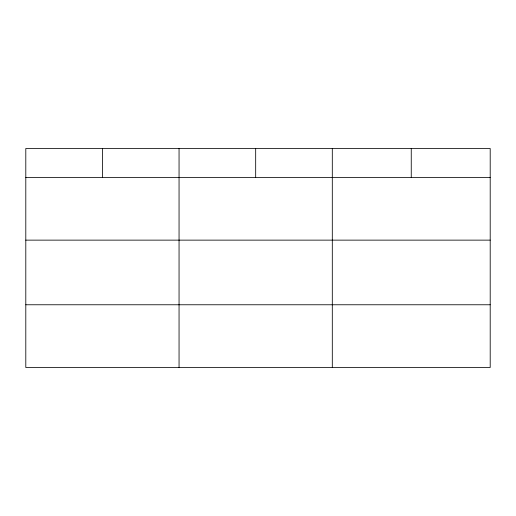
<?xml version="1.0" encoding="UTF-8"?>
<svg xmlns="http://www.w3.org/2000/svg" width="516" height="516" viewBox="0 0 516 516"><rect width="100%" height="100%" fill="white"/><g stroke="black" fill="none" stroke-linecap="round" stroke-linejoin="round"><path stroke-width="0.77" d="M490.2 240.134L490.2 148.498L25.8 148.498L25.8 367.502L490.2 367.502L490.2 240.134L25.8 240.134M25.8 177.407L490.2 177.407M25.8 304.769L490.2 304.769M411.252 148.498L411.252 177.407M332.304 148.498L332.304 367.502M255.678 148.498L255.678 177.407M179.052 148.498L179.052 367.502M102.426 148.498L102.426 177.407"/></g></svg>
